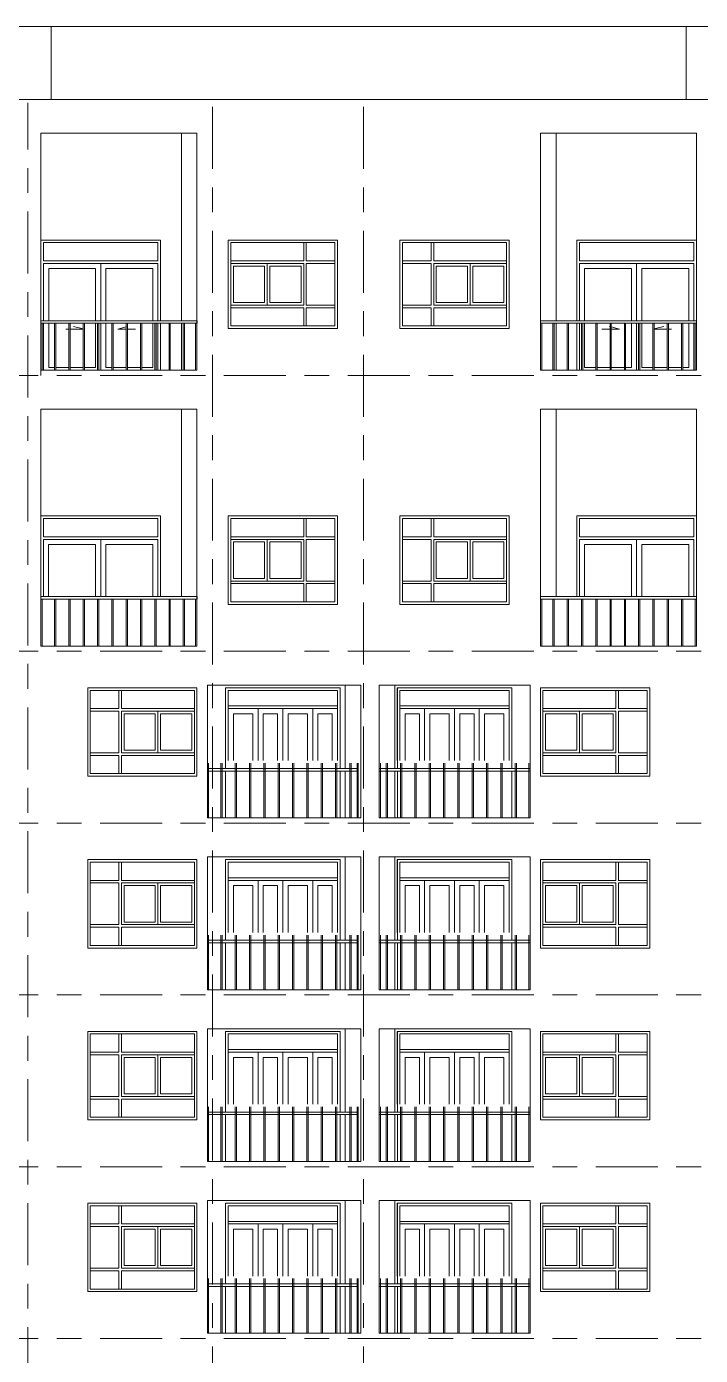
# Model space of a CAD drawing. Header units: millimetres. Extents: x -99196 to 15601, y -9661 to 93550.
# Drawn here: x -23476 to -10526, y 67775 to 93300 of the extents above; entities that cross this region are included whole.
import ezdxf

# ---------------------------------------------------------------- set-up
doc = ezdxf.new("R2010")
doc.units = ezdxf.units.MM
doc.linetypes.add('Centre', pattern=[31.75, 6.35, -4.7625, 15.875, -4.7625])
for name, color, linetype, lineweight in [('CUA', 31, 'Continuous', 9), ('NET CATConcrete', 3, 'Continuous', 5), ('NET THAY 1', 41, 'Continuous', 5), ('NET THAY 2', 55, 'Continuous', 5), ('NET-THAY', 2, 'Continuous', 9), ('TRUC', 225, 'Continuous', 5)]:
    doc.layers.add(name, color=color, linetype=linetype, lineweight=lineweight)

# ---------------------------------------------------------------- blocks, each defined once
blk = doc.blocks.new('CUA LO GIA _LUA_1 - CUA LO GIA _LUA_ 2300-1425452-MẶT ĐỨNG 14-1')
at = {"layer": 'CUA'}
for p, q in [((-12901, 82350), (-12901, 83500)), ((-10651, 83500), (-12851, 83500)), ((-11751, 83450), (-12851, 83450)), ((-12851, 82350), (-12851, 83450)), ((-12851, 83450), (-12851, 82350)), ((-12851, 83450), (-10651, 83450)), ((-12751, 83350), (-12751, 82350)), ((-12751, 83350), (-11851, 83350)), ((-11851, 82350), (-11851, 83350)), ((-11751, 83450), (-11751, 82350)), ((-11651, 83350), (-10751, 83350)), ((-11651, 83350), (-11651, 82350)), ((-10751, 82350), (-10751, 83350)), ((-10651, 82350), (-10651, 83450))]:
    blk.add_line(p, q, dxfattribs=at)
for points in [[(-12901, 83500), (-12901, 83900), (-10601, 83900), (-10601, 83500)], [(-12851, 83500), (-12851, 83850), (-10651, 83850), (-10651, 83500)]]:
    blk.add_lwpolyline(points, dxfattribs=at)
blk = doc.blocks.new('X-PHONG NGU 2 - X-PHONG NGU 2_Recovery_-1759957-MẶT ĐỨNG 14-1')
at = {"layer": 'CUA'}
for p, q in [((-31961, 84000), (-31961, 82300)), ((-29861, 84000), (-31961, 84000)), ((-29861, 82300), (-29861, 84000)), ((-31911, 83950), (-29911, 83950)), ((-31911, 82350), (-31911, 83950)), ((-31311, 83950), (-31361, 83950)), ((-31361, 83950), (-31361, 83600)), ((-31311, 83600), (-31311, 83950)), ((-29911, 83950), (-29911, 82350)), ((-31361, 83600), (-31911, 83600)), ((-31911, 83600), (-31911, 83550)), ((-31911, 83550), (-31361, 83550)), ((-31361, 83550), (-31361, 82750)), ((-29911, 83600), (-31311, 83600)), ((-30611, 83550), (-31311, 83550)), ((-31311, 83550), (-31311, 82750)), ((-31311, 82750), (-31311, 83550)), ((-31311, 83550), (-29911, 83550)), ((-31261, 82800), (-31261, 83500)), ((-31261, 83500), (-30661, 83500)), ((-30661, 83500), (-30661, 82800)), ((-30611, 82750), (-30611, 83550)), ((-30561, 83500), (-29961, 83500)), ((-30561, 82800), (-30561, 83500)), ((-29961, 83500), (-29961, 82800)), ((-29911, 83550), (-29911, 83600)), ((-31361, 82750), (-31911, 82750)), ((-31911, 82750), (-31911, 82700)), ((-31311, 82750), (-30611, 82750)), ((-29911, 82750), (-31311, 82750)), ((-30661, 82800), (-31261, 82800)), ((-29961, 82800), (-30561, 82800)), ((-29911, 82700), (-29911, 82750)), ((-31911, 82700), (-31361, 82700)), ((-31361, 82700), (-31361, 82350)), ((-31311, 82350), (-31311, 82700)), ((-31311, 82700), (-29911, 82700)), ((-31961, 82300), (-29861, 82300)), ((-29911, 82350), (-31911, 82350)), ((-31361, 82350), (-31311, 82350))]:
    blk.add_line(p, q, dxfattribs=at)
blk = doc.blocks.new('CUA LO GIA _LUA_1 - CUA LO GIA _LUA_ 2300-1425465-MẶT ĐỨNG 14-1')
at = {"layer": 'CUA'}
for p, q in [((-20951, 83500), (-23151, 83500)), ((-20901, 83500), (-20901, 82350)), ((-23151, 83450), (-20951, 83450)), ((-23151, 83450), (-23151, 82350)), ((-23051, 83350), (-23051, 82350)), ((-23051, 83350), (-22151, 83350)), ((-22151, 82350), (-22151, 83350)), ((-22051, 82350), (-22051, 83450)), ((-20951, 83450), (-22051, 83450)), ((-21951, 83350), (-21051, 83350)), ((-21951, 83350), (-21951, 82350)), ((-21051, 82350), (-21051, 83350)), ((-20951, 83450), (-20951, 82350)), ((-20951, 82350), (-20951, 83450))]:
    blk.add_line(p, q, dxfattribs=at)
for points in [[(-20901, 83500), (-20901, 83900), (-23200, 83900), (-23201, 83500)], [(-20951, 83500), (-20951, 83850), (-23150, 83850), (-23151, 83500)]]:
    blk.add_lwpolyline(points, dxfattribs=at)
blk = doc.blocks.new('X-PHONG NGU 2 - X-PHONG NGU 2_Recovery_-1759961-MẶT ĐỨNG 14-1')
at = {"layer": 'CUA'}
for p, q in [((-5300, 84000), (-7400, 84000)), ((-7400, 84000), (-7400, 82300)), ((-5300, 82300), (-5300, 84000)), ((-7350, 82350), (-7350, 83950)), ((-7350, 83950), (-5350, 83950)), ((-5900, 83950), (-5950, 83950)), ((-5950, 83950), (-5950, 83600)), ((-5900, 83600), (-5900, 83950)), ((-5350, 83950), (-5350, 82350)), ((-5950, 83600), (-7350, 83600)), ((-7350, 83600), (-7350, 83550)), ((-7350, 83550), (-5950, 83550)), ((-7300, 82800), (-7300, 83500)), ((-7300, 83500), (-6700, 83500)), ((-6700, 83500), (-6700, 82800)), ((-6650, 83550), (-6650, 82750)), ((-5950, 83550), (-6650, 83550)), ((-6600, 83500), (-6000, 83500)), ((-6600, 82800), (-6600, 83500)), ((-6000, 83500), (-6000, 82800)), ((-5950, 82750), (-5950, 83550)), ((-5950, 83550), (-5950, 82750)), ((-5350, 83600), (-5900, 83600)), ((-5900, 82750), (-5900, 83550)), ((-5900, 83550), (-5350, 83550)), ((-5350, 83550), (-5350, 83600)), ((-5950, 82750), (-7350, 82750)), ((-7350, 82750), (-7350, 82700)), ((-6700, 82800), (-7300, 82800)), ((-6650, 82750), (-5950, 82750)), ((-6000, 82800), (-6600, 82800)), ((-5350, 82750), (-5900, 82750)), ((-5350, 82700), (-5350, 82750)), ((-7350, 82700), (-5950, 82700)), ((-5950, 82700), (-5950, 82350)), ((-5900, 82350), (-5900, 82700)), ((-5900, 82700), (-5350, 82700)), ((-7400, 82300), (-5300, 82300)), ((-5350, 82350), (-7350, 82350)), ((-5950, 82350), (-5900, 82350))]:
    blk.add_line(p, q, dxfattribs=at)
blk = doc.blocks.new('CUA LO GIA _LUA_1 - CUA LO GIA _LUA_ 2300-V103-MẶT ĐỨNG 14-1')
at = {"layer": 'CUA'}
for p, q in [((-12901, 87650), (-12901, 88800)), ((-10651, 88800), (-12851, 88800)), ((-11751, 88750), (-12851, 88750)), ((-12851, 87650), (-12851, 88750)), ((-12851, 88750), (-12851, 87650)), ((-12851, 88750), (-10651, 88750)), ((-12751, 88650), (-12751, 87650)), ((-12751, 88650), (-11851, 88650)), ((-11851, 87650), (-11851, 88650)), ((-11751, 88750), (-11751, 87650)), ((-11651, 88650), (-10751, 88650)), ((-11651, 88650), (-11651, 87650)), ((-10751, 87650), (-10751, 88650)), ((-10651, 87650), (-10651, 88750)), ((-12901, 86700), (-12901, 87600)), ((-12851, 86700), (-12851, 87600)), ((-12851, 87600), (-12851, 86700)), ((-12751, 87600), (-12751, 86750)), ((-11851, 86750), (-11851, 87600)), ((-11751, 87600), (-11751, 86700)), ((-11651, 87600), (-11651, 86750)), ((-10751, 86750), (-10751, 87600)), ((-10651, 86700), (-10651, 87600)), ((-12419, 87489), (-12263, 87489)), ((-12263, 87538), (-12272, 87540)), ((-12079, 87489), (-12238, 87531)), ((-12238, 87489), (-12079, 87489)), ((-11413, 87491), (-11229, 87540)), ((-11163, 87489), (-11413, 87489)), ((-11082, 87489), (-11138, 87489)), ((-12751, 86750), (-12538, 86750)), ((-12513, 86750), (-12263, 86750)), ((-12238, 86750), (-11988, 86750)), ((-11963, 86750), (-11851, 86750)), ((-11651, 86750), (-11438, 86750)), ((-11413, 86750), (-11163, 86750)), ((-11138, 86750), (-10888, 86750)), ((-10863, 86750), (-10751, 86750))]:
    blk.add_line(p, q, dxfattribs=at)
for points in [[(-12901, 88800), (-12901, 89200), (-10601, 89200), (-10601, 88800)], [(-12851, 88800), (-12851, 89150), (-10651, 89150), (-10651, 88800)]]:
    blk.add_lwpolyline(points, dxfattribs=at)
blk = doc.blocks.new('Railing - 25mm-1425477-MẶT ĐỨNG 14-1')
at = {"layer": 'NET THAY 2'}
for p, q in [((-13363, 86700), (-13363, 87600)), ((-13338, 87600), (-13338, 86700))]:
    blk.add_line(p, q, dxfattribs=at)
blk = doc.blocks.new('Railing - Railing-1972795-MẶT ĐỨNG 14-1')
for p in [(-237, 0), (0, 0), (275, 0), (550, 0), (825, 0), (1100, 0), (1375, 0), (1650, 0), (1925, 0), (2200, 0), (2475, 0), (2738, 0)]:
    blk.add_blockref('Railing - 25mm-1425477-MẶT ĐỨNG 14-1', p)
blk = doc.blocks.new('CUA LO GIA _LUA_1 - CUA LO GIA _LUA_ 2300-V104-MẶT ĐỨNG 14-1')
at = {"layer": 'CUA'}
for p, q in [((-23200, 86600), (-23200, 88800)), ((-20950, 88800), (-23150, 88800)), ((-23150, 88750), (-20950, 88750)), ((-23150, 88750), (-23150, 87650)), ((-23050, 88650), (-23050, 87650)), ((-23050, 88650), (-22150, 88650)), ((-22150, 87650), (-22150, 88650)), ((-22050, 87650), (-22050, 88750)), ((-20950, 88750), (-22050, 88750)), ((-21950, 88650), (-21050, 88650)), ((-21950, 88650), (-21950, 87650)), ((-21050, 87650), (-21050, 88650)), ((-20950, 88750), (-20950, 87650)), ((-20950, 87650), (-20950, 88750)), ((-20900, 88800), (-20900, 87650)), ((-23150, 87600), (-23150, 86700)), ((-23050, 87600), (-23050, 86750)), ((-22150, 86750), (-22150, 87600)), ((-22050, 86700), (-22050, 87600)), ((-21950, 87600), (-21950, 86750)), ((-21050, 86750), (-21050, 87600)), ((-20950, 87600), (-20950, 86700)), ((-20950, 86700), (-20950, 87600)), ((-20900, 87600), (-20900, 86700)), ((-22718, 87489), (-22663, 87489)), ((-22638, 87489), (-22388, 87489)), ((-22388, 87491), (-22572, 87540)), ((-21722, 87489), (-21563, 87531)), ((-21563, 87489), (-21722, 87489)), ((-21538, 87538), (-21529, 87540)), ((-21382, 87489), (-21538, 87489)), ((-23050, 86750), (-22938, 86750)), ((-22913, 86750), (-22663, 86750)), ((-22638, 86750), (-22388, 86750)), ((-22363, 86750), (-22150, 86750)), ((-21950, 86750), (-21838, 86750)), ((-21813, 86750), (-21563, 86750)), ((-21538, 86750), (-21288, 86750)), ((-21263, 86750), (-21050, 86750))]:
    blk.add_line(p, q, dxfattribs=at)
for points in [[(-23200, 88800), (-23200, 89200), (-20900, 89200), (-20900, 88800)], [(-23150, 88800), (-23150, 89150), (-20950, 89150), (-20950, 88800)]]:
    blk.add_lwpolyline(points, dxfattribs=at)
blk = doc.blocks.new('Railing - Railing-1970618-MẶT ĐỨNG 14-1')
at = {"extrusion": (0, 0, -1), "zscale": -1}
for p in [(36538, 0), (36276, 0), (36001, 0), (35726, 0), (35451, 0), (35176, 0), (34901, 0), (34626, 0), (34351, 0), (34076, 0), (33801, 0), (33564, 0)]:
    blk.add_blockref('Railing - 25mm-1425477-MẶT ĐỨNG 14-1', p, dxfattribs=at)
blk = doc.blocks.new('Top Rail Type - Top Rail_Internal_-1970619-MẶT ĐỨNG 14-1')
at = {"layer": 'NET THAY 1'}
for p, q in [((-23200, 87600), (-23200, 87650)), ((-20200, 87650), (-23200, 87650)), ((-20200, 87600), (-23200, 87600)), ((-20200, 87650), (-20200, 87600))]:
    blk.add_line(p, q, dxfattribs=at)
blk = doc.blocks.new('Top Rail Type - Top Rail_Internal_-1972796-MẶT ĐỨNG 14-1')
at = {"layer": 'NET THAY 1'}
for p, q in [((-13600, 87600), (-13600, 87650)), ((-10601, 87650), (-13600, 87650)), ((-13600, 87600), (-10601, 87600)), ((-10601, 87650), (-10601, 87600))]:
    blk.add_line(p, q, dxfattribs=at)
blk = doc.blocks.new('CUA LO GIA - DB6-1834141-MẶT ĐỨNG 14-1')
at = {"layer": 'CUA'}
for p, q in [((-16351, 19800), (-16351, 21200)), ((-14151, 21200), (-16351, 21200)), ((-14151, 21200), (-14151, 19800)), ((-16301, 21150), (-16301, 19800)), ((-16301, 21150), (-14201, 21150)), ((-14201, 19800), (-14201, 21150)), ((-14201, 20850), (-16301, 20850)), ((-16301, 20850), (-16301, 20800)), ((-16301, 20800), (-14201, 20800)), ((-15826, 20800), (-16301, 20800)), ((-16301, 20800), (-16301, 19800)), ((-16201, 19800), (-16201, 20700)), ((-16201, 20700), (-15926, 20700)), ((-15926, 20700), (-15926, 19800)), ((-15826, 19800), (-15826, 20800)), ((-15726, 20700), (-15351, 20700)), ((-15726, 19800), (-15726, 20700)), ((-15351, 20700), (-15351, 19800)), ((-15251, 19800), (-15251, 20800)), ((-15251, 20800), (-15251, 19800)), ((-15151, 19800), (-15151, 20700)), ((-15151, 20700), (-14876, 20700)), ((-14876, 20700), (-14876, 19800)), ((-14776, 20800), (-14776, 19800)), ((-14201, 20800), (-14776, 20800)), ((-14676, 20700), (-14301, 20700)), ((-14676, 19800), (-14676, 20700)), ((-14301, 20700), (-14301, 19800)), ((-14201, 20800), (-14201, 20850)), ((-14201, 19800), (-14201, 20800))]:
    blk.add_line(p, q, dxfattribs=at)
blk = doc.blocks.new('X-PHONG NGU 2 - X-PHONG NGU 2_Recovery_-V116-MẶT ĐỨNG 14-1')
at = {"layer": 'CUA'}
for p, q in [((-13551, 21150), (-13551, 19550)), ((-13551, 21150), (-11551, 21150)), ((-12101, 21150), (-12151, 21150)), ((-12151, 20800), (-12151, 21150)), ((-12101, 21150), (-12101, 20800)), ((-11551, 19550), (-11551, 21150)), ((-12151, 20800), (-13551, 20800)), ((-13551, 20800), (-13551, 20750)), ((-12851, 20750), (-13551, 20750)), ((-13551, 19950), (-13551, 20750)), ((-13551, 20750), (-12151, 20750)), ((-13501, 20700), (-13501, 20000)), ((-13501, 20700), (-12901, 20700)), ((-12901, 20000), (-12901, 20700)), ((-12851, 20750), (-12851, 19950)), ((-12801, 20700), (-12201, 20700)), ((-12801, 20700), (-12801, 20000)), ((-12201, 20000), (-12201, 20700)), ((-12151, 19950), (-12151, 20750)), ((-11551, 20800), (-12101, 20800)), ((-12101, 20750), (-12101, 19950)), ((-12101, 20750), (-11551, 20750)), ((-11551, 20800), (-11551, 20750)), ((-12851, 19950), (-13551, 19950)), ((-13551, 19950), (-12151, 19950)), ((-13551, 19900), (-13551, 19950)), ((-13501, 20000), (-12901, 20000)), ((-12801, 20000), (-12201, 20000)), ((-12101, 19950), (-11551, 19950)), ((-11551, 19950), (-11551, 19900)), ((-12151, 19900), (-13551, 19900)), ((-12151, 19550), (-12151, 19900)), ((-12101, 19900), (-12101, 19550)), ((-11551, 19900), (-12101, 19900)), ((-13551, 19550), (-11551, 19550)), ((-12101, 19550), (-12151, 19550))]:
    blk.add_line(p, q, dxfattribs=at)
blk = doc.blocks.new('Railing - 25mm-V113-MẶT ĐỨNG 14-1')
at = {"layer": 'NET THAY 2'}
for p, q in [((-1864, 18700), (-1864, 19750)), ((-1839, 18700), (-1839, 19750))]:
    blk.add_line(p, q, dxfattribs=at)
blk = doc.blocks.new('Railing - 25mm-V114-MẶT ĐỨNG 14-1')
at = {"layer": 'NET THAY 2'}
blk.add_line((-1726, 18700), (-1726, 19750), dxfattribs=at)
blk = doc.blocks.new('Railing - 25mm-V115-MẶT ĐỨNG 14-1')
at = {"layer": 'NET THAY 2'}
blk.add_line((-4577, 18700), (-4577, 19750), dxfattribs=at)
blk = doc.blocks.new('Railing - Railing-1915004-MẶT ĐỨNG 14-1')
at = {"extrusion": (0, 0, -1), "zscale": -1}
for name, p in [('Railing - 25mm-V114-MẶT ĐỨNG 14-1', (18401, 3300)), ('Railing - 25mm-V113-MẶT ĐỨNG 14-1', (18401, 3300)), ('Railing - 25mm-V113-MẶT ĐỨNG 14-1', (18126, 3300)), ('Railing - 25mm-V113-MẶT ĐỨNG 14-1', (17851, 3300)), ('Railing - 25mm-V113-MẶT ĐỨNG 14-1', (17576, 3300)), ('Railing - 25mm-V113-MẶT ĐỨNG 14-1', (17301, 3300)), ('Railing - 25mm-V113-MẶT ĐỨNG 14-1', (17026, 3300)), ('Railing - 25mm-V113-MẶT ĐỨNG 14-1', (16751, 3300)), ('Railing - 25mm-V113-MẶT ĐỨNG 14-1', (16476, 3300)), ('Railing - 25mm-V113-MẶT ĐỨNG 14-1', (16201, 3300)), ('Railing - 25mm-V113-MẶT ĐỨNG 14-1', (15926, 3300)), ('Railing - 25mm-V115-MẶT ĐỨNG 14-1', (18401, 3300))]:
    blk.add_blockref(name, p, dxfattribs=at)
blk = doc.blocks.new('CUA LO GIA - DB6-1834140-MẶT ĐỨNG 14-1')
at = {"layer": 'CUA'}
for p, q in [((-2051, 21200), (-4251, 21200)), ((-4251, 19800), (-4251, 21200)), ((-2051, 21200), (-2051, 19800)), ((-4201, 21150), (-4201, 19800)), ((-4201, 21150), (-2101, 21150)), ((-2101, 19800), (-2101, 21150)), ((-2101, 20850), (-4201, 20850)), ((-4201, 20850), (-4201, 20800)), ((-4201, 20800), (-2101, 20800)), ((-3626, 20800), (-4201, 20800)), ((-4201, 20800), (-4201, 19800)), ((-4101, 19800), (-4101, 20700)), ((-4101, 20700), (-3726, 20700)), ((-3726, 20700), (-3726, 19800)), ((-3626, 19800), (-3626, 20800)), ((-3526, 20700), (-3251, 20700)), ((-3526, 19800), (-3526, 20700)), ((-3251, 20700), (-3251, 19800)), ((-3151, 20800), (-3151, 19800)), ((-3151, 19800), (-3151, 20800)), ((-3051, 19800), (-3051, 20700)), ((-3051, 20700), (-2676, 20700)), ((-2676, 20700), (-2676, 19800)), ((-2576, 20800), (-2576, 19800)), ((-2101, 20800), (-2576, 20800)), ((-2476, 20700), (-2201, 20700)), ((-2476, 19800), (-2476, 20700)), ((-2201, 20700), (-2201, 19800)), ((-2101, 20800), (-2101, 20850)), ((-2101, 19800), (-2101, 20800))]:
    blk.add_line(p, q, dxfattribs=at)
blk = doc.blocks.new('X-PHONG NGU 2 - X-PHONG NGU 2_Recovery_-V112-MẶT ĐỨNG 14-1')
at = {"layer": 'CUA'}
for p, q in [((-6851, 21150), (-4851, 21150)), ((-6851, 21150), (-6851, 19550)), ((-6251, 21150), (-6301, 21150)), ((-6301, 20800), (-6301, 21150)), ((-6251, 21150), (-6251, 20800)), ((-4851, 19550), (-4851, 21150)), ((-6301, 20800), (-6851, 20800)), ((-6851, 20750), (-6851, 20800)), ((-6851, 20750), (-6301, 20750)), ((-6301, 19950), (-6301, 20750)), ((-4851, 20800), (-6251, 20800)), ((-6251, 20750), (-6251, 19950)), ((-6251, 20750), (-4851, 20750)), ((-6201, 20700), (-6201, 20000)), ((-6201, 20700), (-5601, 20700)), ((-5601, 20000), (-5601, 20700)), ((-5551, 19950), (-5551, 20750)), ((-4851, 20750), (-5551, 20750)), ((-5501, 20700), (-4901, 20700)), ((-5501, 20700), (-5501, 20000)), ((-4901, 20000), (-4901, 20700)), ((-4851, 20750), (-4851, 20800)), ((-4851, 20750), (-4851, 19950)), ((-6851, 19950), (-6301, 19950)), ((-6851, 19900), (-6851, 19950)), ((-6251, 19950), (-4851, 19950)), ((-6201, 20000), (-5601, 20000)), ((-4851, 19950), (-5551, 19950)), ((-5501, 20000), (-4901, 20000)), ((-4851, 19950), (-4851, 19900)), ((-6301, 19900), (-6851, 19900)), ((-6301, 19550), (-6301, 19900)), ((-6251, 19900), (-6251, 19550)), ((-4851, 19900), (-6251, 19900)), ((-6851, 19550), (-4851, 19550)), ((-6251, 19550), (-6301, 19550))]:
    blk.add_line(p, q, dxfattribs=at)
blk = doc.blocks.new('Railing - Railing-1915012-MẶT ĐỨNG 14-1')
for name, p in [('Railing - 25mm-V115-MẶT ĐỨNG 14-1', (-15400, 3300)), ('Railing - 25mm-V113-MẶT ĐỨNG 14-1', (-17875, 3300)), ('Railing - 25mm-V113-MẶT ĐỨNG 14-1', (-17600, 3300)), ('Railing - 25mm-V113-MẶT ĐỨNG 14-1', (-17325, 3300)), ('Railing - 25mm-V113-MẶT ĐỨNG 14-1', (-17050, 3300)), ('Railing - 25mm-V113-MẶT ĐỨNG 14-1', (-16775, 3300)), ('Railing - 25mm-V113-MẶT ĐỨNG 14-1', (-16500, 3300)), ('Railing - 25mm-V113-MẶT ĐỨNG 14-1', (-16225, 3300)), ('Railing - 25mm-V113-MẶT ĐỨNG 14-1', (-15950, 3300)), ('Railing - 25mm-V113-MẶT ĐỨNG 14-1', (-15675, 3300)), ('Railing - 25mm-V113-MẶT ĐỨNG 14-1', (-15400, 3300)), ('Railing - 25mm-V113-MẶT ĐỨNG 14-1', (-15261, 3300))]:
    blk.add_blockref(name, p)
blk = doc.blocks.new('Top Rail Type - Top Rail_Internal_-1915005-MẶT ĐỨNG 14-1')
at = {"layer": 'NET THAY 1'}
for p, q in [((-13801, 22950), (-16701, 22950)), ((-16701, 22900), (-13801, 22900))]:
    blk.add_line(p, q, dxfattribs=at)
blk = doc.blocks.new('Top Rail Type - Top Rail_Internal_-1915013-MẶT ĐỨNG 14-1')
at = {"layer": 'NET THAY 1'}
for p, q in [((-17101, 22950), (-20001, 22950)), ((-17101, 22900), (-20001, 22900)), ((-17101, 22950), (-17101, 22900))]:
    blk.add_line(p, q, dxfattribs=at)
blk = doc.blocks.new('A$C677B3655')
at = {"layer": 'NET-THAY'}
for p, q in [((-35628, 900), (-35628, 2600)), ((-35628, 2600), (-33528, 2600)), ((-33528, 2600), (-33528, 900)), ((-30378, 2650), (-33328, 2650)), ((-33328, 100), (-33328, 2650)), ((-32978, 1050), (-32978, 2600)), ((-32978, 2600), (-30778, 2600)), ((-30778, 2600), (-30778, 1050)), ((-30678, 2650), (-30678, 1050)), ((-30378, 100), (-30378, 2650)), ((-27128, 2650), (-30028, 2650)), ((-30028, 100), (-30028, 2650)), ((-29728, 1050), (-29728, 2650)), ((-29678, 1050), (-29678, 2600)), ((-29678, 2600), (-27478, 2600)), ((-27478, 2600), (-27478, 1050)), ((-27128, 2650), (-27128, 100)), ((-26928, 900), (-26928, 2600)), ((-26928, 2600), (-24828, 2600)), ((-24828, 2600), (-24828, 900)), ((-33528, 900), (-35628, 900)), ((-32978, 100), (-32978, 1000)), ((-30778, 1000), (-30778, 100)), ((-30678, 1000), (-30678, 100)), ((-29728, 100), (-29728, 1000)), ((-29678, 100), (-29678, 1000)), ((-27478, 1000), (-27478, 100)), ((-24828, 900), (-26928, 900)), ((-30378, 100), (-33328, 100)), ((-27128, 100), (-30028, 100))]:
    blk.add_line(p, q, dxfattribs=at)
at = {"layer": 'CUA'}
for name, p in [('CUA LO GIA - DB6-1834140-MẶT ĐỨNG 14-1', (-28728, -18600)), ('CUA LO GIA - DB6-1834141-MẶT ĐỨNG 14-1', (-13328, -18600)), ('X-PHONG NGU 2 - X-PHONG NGU 2_Recovery_-V112-MẶT ĐỨNG 14-1', (-28728, -18600)), ('X-PHONG NGU 2 - X-PHONG NGU 2_Recovery_-V116-MẶT ĐỨNG 14-1', (-13328, -18600))]:
    blk.add_blockref(name, p, dxfattribs=at)
at = {"layer": 'NET THAY 1'}
for name in ['Top Rail Type - Top Rail_Internal_-1915013-MẶT ĐỨNG 14-1', 'Railing - Railing-1915012-MẶT ĐỨNG 14-1', 'Top Rail Type - Top Rail_Internal_-1915005-MẶT ĐỨNG 14-1', 'Railing - Railing-1915004-MẶT ĐỨNG 14-1']:
    blk.add_blockref(name, (-13328, -21900), dxfattribs=at)

msp = doc.modelspace()

# ---------------------------------------------------------------- linework, layer by layer
at = {"layer": 'NET CATConcrete'}
msp.add_line((-17050.5, 80650), (-20000.5, 80650), dxfattribs=at)
at = {"layer": 'NET-THAY'}
for p, q in [((-1901.4, 93300), (-39900.5, 93300)), ((-23000.5, 91900), (-23000.5, 93300)), ((-10800, 93300), (-10800, 91900)), ((-20200.4, 91250), (-23200.5, 91250)), ((-23200.4, 91250), (-23200.4, 86700)), ((-20500.4, 87650), (-20500.4, 91250)), ((-20200.4, 91250), (-20200.4, 86700)), ((-10600.5, 91250), (-13600.5, 91250)), ((-13600.5, 86700), (-13600.5, 91250)), ((-13300.5, 91250), (-13300.5, 87650)), ((-10600.5, 91250), (-10600.6, 86700)), ((-23200.4, 89200), (-20900.4, 89200)), ((-20900.4, 89200), (-20900.4, 87650)), ((-19600.4, 87500), (-19600.4, 89200)), ((-19600.4, 89200), (-17500.4, 89200)), ((-17500.4, 89200), (-17500.4, 87500)), ((-16300.5, 87500), (-16300.5, 89200)), ((-16300.5, 89200), (-14200.5, 89200)), ((-14200.5, 89200), (-14200.5, 87500)), ((-12900.5, 87650), (-12900.5, 89200)), ((-12900.5, 89200), (-10600.5, 89200)), ((-20900.4, 87600), (-20900.4, 86700)), ((-20500.4, 86700), (-20500.4, 87600)), ((-13300.5, 87600), (-13300.5, 86700)), ((-12900.5, 86700), (-12900.5, 87600)), ((-17500.4, 87500), (-19600.4, 87500)), ((-14200.5, 87500), (-16300.5, 87500)), ((-20200.4, 86700), (-23200.3, 86700)), ((-10600.6, 86700), (-13600.5, 86700)), ((-20200.5, 85950), (-23200.5, 85950)), ((-23200.5, 81400), (-23200.5, 85950)), ((-20500.5, 82350), (-20500.5, 85950)), ((-20200.5, 85950), (-20200.5, 81400)), ((-10600.5, 85950), (-13600.5, 85950)), ((-13600.5, 81400), (-13600.5, 85950)), ((-13300.5, 85950), (-13300.5, 82350)), ((-10600.6, 81400), (-10600.6, 85950)), ((-23200.5, 83900), (-20900.5, 83900)), ((-20900.5, 83900), (-20900.5, 82500)), ((-19600.5, 82200), (-19600.5, 83900)), ((-19600.5, 83900), (-17500.5, 83900)), ((-17500.5, 83900), (-17500.5, 82200)), ((-16300.5, 82200), (-16300.5, 83900)), ((-16300.5, 83900), (-14200.5, 83900)), ((-14200.5, 83900), (-14200.5, 82200)), ((-12900.5, 82350), (-12900.5, 83900)), ((-12900.5, 83900), (-10600.5, 83900)), ((-17500.5, 82200), (-19600.5, 82200)), ((-14200.5, 82200), (-16300.5, 82200)), ((-20200.5, 81400), (-23200.5, 81400)), ((-10600.6, 81400), (-13600.5, 81400))]:
    msp.add_line(p, q, dxfattribs=at)
for points in [[(-41000.5, 93300), (-1901.4, 93300)], [(-1350.5, 88271.2), (-1350.5, 91900), (-41000.5, 91900)]]:
    msp.add_lwpolyline(points, dxfattribs=at)
at = {"layer": 'TRUC', "linetype": 'Centre', "ltscale": 75}
for p, q in [((-99096.4, 91900), (15600.6, 91900)), ((-23450.5, -7525.8), (-23450.5, 91838.4)), ((-19900.5, -5514.5), (-19900.5, 91838.4)), ((-17000.5, -5514.5), (-17000.5, 91838.4)), ((-99096.4, 86600), (15600.6, 86600)), ((-99096.4, 81300), (15600.6, 81300)), ((-99096.4, 78000), (15600.6, 78000)), ((-99096.4, 74700), (15600.6, 74700)), ((-99096.4, 71400), (15600.6, 71400)), ((-99096.4, 68100), (15600.6, 68100))]:
    msp.add_line(p, q, dxfattribs=at)

# ---------------------------------------------------------------- block references
at = {"layer": 'CUA'}
for name, p in [('CUA LO GIA _LUA_1 - CUA LO GIA _LUA_ 2300-V104-MẶT ĐỨNG 14-1', (0, 0)), ('X-PHONG NGU 2 - X-PHONG NGU 2_Recovery_-1759961-MẶT ĐỨNG 14-1', (-12199.9, 5200)), ('X-PHONG NGU 2 - X-PHONG NGU 2_Recovery_-1759957-MẶT ĐỨNG 14-1', (15660, 5200)), ('CUA LO GIA _LUA_1 - CUA LO GIA _LUA_ 2300-V103-MẶT ĐỨNG 14-1', (0, 0)), ('CUA LO GIA _LUA_1 - CUA LO GIA _LUA_ 2300-1425465-MẶT ĐỨNG 14-1', (0, 0)), ('X-PHONG NGU 2 - X-PHONG NGU 2_Recovery_-1759961-MẶT ĐỨNG 14-1', (-12200.1, -100)), ('X-PHONG NGU 2 - X-PHONG NGU 2_Recovery_-1759957-MẶT ĐỨNG 14-1', (15660, -100)), ('CUA LO GIA _LUA_1 - CUA LO GIA _LUA_ 2300-1425452-MẶT ĐỨNG 14-1', (0, 0))]:
    msp.add_blockref(name, p, dxfattribs=at)
at = {"layer": 'NET THAY 1'}
for name, p in [('Top Rail Type - Top Rail_Internal_-1970619-MẶT ĐỨNG 14-1', (0, 0)), ('Railing - Railing-1970618-MẶT ĐỨNG 14-1', (0, 0)), ('Top Rail Type - Top Rail_Internal_-1972796-MẶT ĐỨNG 14-1', (0, 0)), ('Railing - Railing-1972795-MẶT ĐỨNG 14-1', (0, 0)), ('Top Rail Type - Top Rail_Internal_-1970619-MẶT ĐỨNG 14-1', (-0.1, -5300)), ('Railing - Railing-1970618-MẶT ĐỨNG 14-1', (-0.1, -5300)), ('Top Rail Type - Top Rail_Internal_-1972796-MẶT ĐỨNG 14-1', (0, -5300)), ('Railing - Railing-1972795-MẶT ĐỨNG 14-1', (0, -5300))]:
    msp.add_blockref(name, p, dxfattribs=at)
at = {"layer": 'NET-THAY'}
for p in [(13327.7, 78000), (13327.7, 74700), (13327.7, 71400), (13327.7, 68100)]:
    msp.add_blockref('A$C677B3655', p, dxfattribs=at)

doc.saveas('drawing.dxf')
